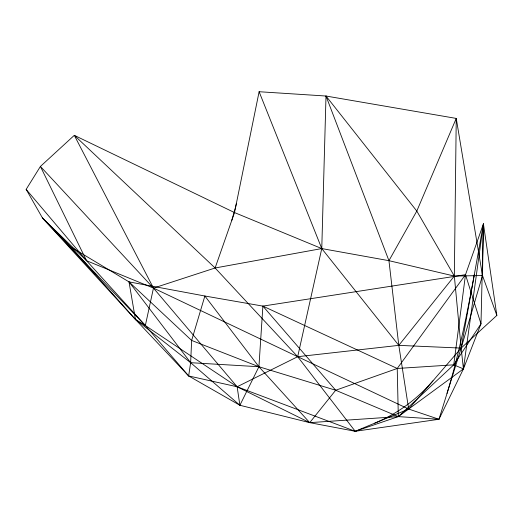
<?xml version="1.0" encoding="UTF-8"?>
<svg xmlns="http://www.w3.org/2000/svg" width="523" height="523" viewBox="0 0 523 523"><rect width="100%" height="100%" fill="white"/><g stroke="black" fill="none" stroke-linecap="round" stroke-linejoin="round"><path stroke-width="0.78" d="M496.85 315.434L483.415 223.864L480.99 323.835L463.43 368.898L438.974 419.276L398.323 416.615L309.721 422.649L237.135 386.765L153.468 288.095L74.305 135.333L215.116 267.985L297.685 356.693L355.215 431.279L438.974 419.276L461.149 348.089L482.494 275.543L483.415 223.864L465.503 274.686L453.761 364.825L398.323 416.615L355.215 431.279L309.721 422.649L239.887 405.273L188.646 375.952L135.444 319.448L42.487 218.026L26.15 189.378L40.408 166.445L74.305 135.333L234.513 212.567L321.769 248.575L388.942 260.676L454.343 276.079L482.494 275.543L496.85 315.434L461.149 348.089L408.672 409.051L355.215 431.279L237.135 386.765L188.646 375.952L145.342 325.522L86.576 260.722L26.15 189.378M237.135 386.765L297.685 356.693L321.769 248.575L326.006 96.029L259.114 91.721L234.513 212.567L215.116 267.985L153.468 288.095L86.576 260.722L42.487 218.026L145.342 325.522L237.135 386.765L239.887 405.273L190.64 362.687L135.444 319.448L71.206 247.222L42.487 218.026M239.887 405.273L258.924 366.728L262.892 306.105L465.503 274.686L480.99 323.835L453.761 364.825L397.232 368.473L335.674 390.25L309.721 422.649L258.924 366.728L204.872 296.011L129.018 281.877L71.206 247.222M188.646 375.952L190.64 362.687L191.64 340.44L204.872 296.011L262.892 306.105L397.232 368.473L398.323 416.615L335.674 390.25L258.924 366.728L191.64 340.44L129.018 281.877L135.444 319.448L145.342 325.522L153.468 288.095L40.408 166.445L86.576 260.722M474.309 274.667C467.006 314.624 458.9 354.535 447.028 393.42M236.37 203.454L236.226 204.153M236.108 204.709L236.017 205.127M235.899 205.683L235.585 207.062M235.52 207.337L231.82 220.261M388.942 260.676L416.798 211.063L456.246 118.414L326.006 96.029L388.942 260.676L398.801 345.363L408.672 409.051L438.974 419.276M397.232 368.473L465.503 274.686M432.939 380.855C417.158 399.173 397.179 413.902 374.808 423.133M398.323 416.615L463.43 368.898L483.415 223.864L461.149 348.089L463.43 368.898L453.761 364.825M215.116 267.985L321.769 248.575L398.801 345.363L461.149 348.089L454.343 276.079L456.246 118.414L482.494 275.543M153.468 288.095L297.685 356.693L398.801 345.363L454.343 276.079L416.798 211.063L326.006 96.029M258.924 366.728L190.64 362.687L129.018 281.877M297.685 356.693L408.672 409.051M59.06 235.343L95.598 274.647M262.892 306.105L335.674 390.25M259.114 91.721L321.769 248.575"/></g></svg>
